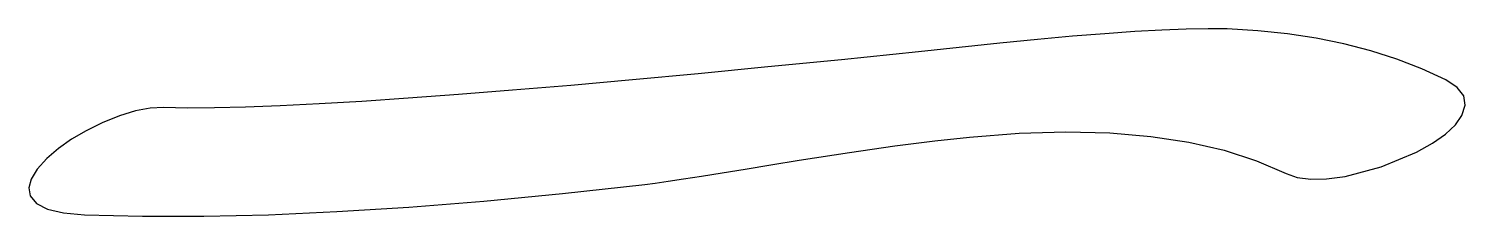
# Model space of a CAD drawing. Extents: x 1.3 to 23.6, y 6.4 to 9.3.
import ezdxf

# ---------------------------------------------------------------- set-up
doc = ezdxf.new("R2010")
doc.units = 0
doc.layers.get('0').update_dxf_attribs({"linetype": 'CONTINUOUS'})

msp = doc.modelspace()

# ---------------------------------------------------------------- linework, layer by layer
at = {"color": 0}
for p, q in [((16.9621, 9.16928), (16.375, 9.11111)), ((17.5078, 9.21875), (16.9621, 9.16928)), ((18.0124, 9.25956), (17.5078, 9.21875)), ((18.4757, 9.29167), (18.0124, 9.25956)), ((18.8978, 9.31511), (18.4757, 9.29167)), ((19.2786, 9.32986), (18.8978, 9.31511)), ((19.6183, 9.33594), (19.2786, 9.32986)), ((19.9167, 9.33333), (19.6183, 9.33594)), ((20.3921, 9.30583), (19.9167, 9.33333)), ((20.8532, 9.25786), (20.3921, 9.30583)), ((21.3, 9.18951), (20.8532, 9.25786)), ((21.7325, 9.10075), (21.3, 9.18951)), ((15.1115, 8.97863), (13.9082, 8.85547)), ((16.375, 9.11111), (15.1115, 8.97863)), ((22.1507, 8.9916), (21.7325, 9.10075)), ((22.5546, 8.86203), (22.1507, 8.9916)), ((12.7648, 8.74164), (11.6814, 8.63715)), ((13.9082, 8.85547), (12.7648, 8.74164)), ((22.9442, 8.71208), (22.5546, 8.86203)), ((10.658, 8.54199), (9.69461, 8.45617)), ((11.6814, 8.63715), (10.658, 8.54199)), ((23.3194, 8.54167), (22.9442, 8.71208)), ((23.4965, 8.42361), (23.3194, 8.54167)), ((7.94786, 8.3125), (7.1645, 8.25467)), ((8.79124, 8.37967), (7.94786, 8.3125)), ((9.69461, 8.45617), (8.79124, 8.37967)), ((23.5972, 8.29167), (23.4965, 8.42361)), ((23.6215, 8.14583), (23.5972, 8.29167)), ((2.92014, 8.05908), (2.67101, 7.98356)), ((3.15018, 8.10161), (2.92014, 8.05908)), ((3.36111, 8.11111), (3.15018, 8.10161)), ((3.72439, 8.10363), (3.36111, 8.11111)), ((4.14774, 8.10547), (3.72439, 8.10363)), ((4.63108, 8.11664), (4.14774, 8.10547)), ((5.17443, 8.13715), (4.63108, 8.11664)), ((5.77778, 8.16699), (5.17443, 8.13715)), ((6.44114, 8.20617), (5.77778, 8.16699)), ((7.1645, 8.25467), (6.44114, 8.20617)), ((23.5694, 7.98611), (23.6215, 8.14583)), ((2.40278, 7.875), (2.15104, 7.75174)), ((2.67101, 7.98356), (2.40278, 7.875)), ((23.316, 7.69792), (23.4679, 7.84115)), ((23.4679, 7.84115), (23.5694, 7.98611)), ((1.92361, 7.618), (1.72049, 7.47396)), ((2.15104, 7.75174), (1.92361, 7.618)), ((15.3619, 7.59381), (15.9028, 7.65278)), ((15.9028, 7.65278), (16.6756, 7.71078)), ((16.6756, 7.71078), (17.4036, 7.73182)), ((17.4036, 7.73182), (18.0871, 7.71599)), ((18.0871, 7.71599), (18.7257, 7.66325)), ((18.7257, 7.66325), (19.3197, 7.57363)), ((23.1137, 7.55643), (23.316, 7.69792)), ((1.72049, 7.47396), (1.54167, 7.31944)), ((13.25, 7.29167), (14.0356, 7.41325)), ((14.0356, 7.41325), (14.7396, 7.51394)), ((14.7396, 7.51394), (15.3619, 7.59381)), ((19.3197, 7.57363), (19.8689, 7.4471)), ((19.8689, 7.4471), (20.3735, 7.28369)), ((22.3125, 7.19097), (22.8611, 7.41667)), ((22.8611, 7.41667), (23.1137, 7.55643)), ((1.54167, 7.31944), (1.38976, 7.15278)), ((12.4123, 7.15365), (12.8114, 7.21897)), ((12.8114, 7.21897), (13.25, 7.29167)), ((20.3735, 7.28369), (20.8333, 7.08333)), ((21.75, 7.04167), (22.3125, 7.19097)), ((1.29514, 7), (1.25776, 6.86111)), ((1.38976, 7.15278), (1.29514, 7)), ((10.8472, 6.91667), (11.0093, 6.93772)), ((11.0093, 6.93772), (11.2109, 6.96615)), ((11.2109, 6.96615), (11.452, 7.00196)), ((11.452, 7.00196), (11.7326, 7.04514)), ((11.7326, 7.04514), (12.0527, 7.09571)), ((12.0527, 7.09571), (12.4123, 7.15365)), ((20.8333, 7.08333), (21.0053, 7.02349)), ((21.0053, 7.02349), (21.2153, 6.99658)), ((21.2153, 6.99658), (21.4636, 7.00265)), ((21.4636, 7.00265), (21.75, 7.04167)), ((1.25776, 6.86111), (1.27778, 6.73611)), ((1.27778, 6.73611), (1.37755, 6.61893)), ((8.34369, 6.65804), (9.56853, 6.77567)), ((9.56853, 6.77567), (10.8472, 6.91667)), ((1.37755, 6.61893), (1.55203, 6.53125)), ((1.55203, 6.53125), (1.80117, 6.4731)), ((4.99214, 6.44581), (6.0555, 6.49311)), ((6.0555, 6.49311), (7.17269, 6.56386)), ((7.17269, 6.56386), (8.34369, 6.65804)), ((1.80117, 6.4731), (2.125, 6.44444)), ((2.125, 6.44444), (3.02686, 6.4215)), ((3.02686, 6.4215), (3.98258, 6.42193)), ((3.98258, 6.42193), (4.99214, 6.44581))]:
    msp.add_line(p, q, dxfattribs=at)

doc.saveas('drawing.dxf')
